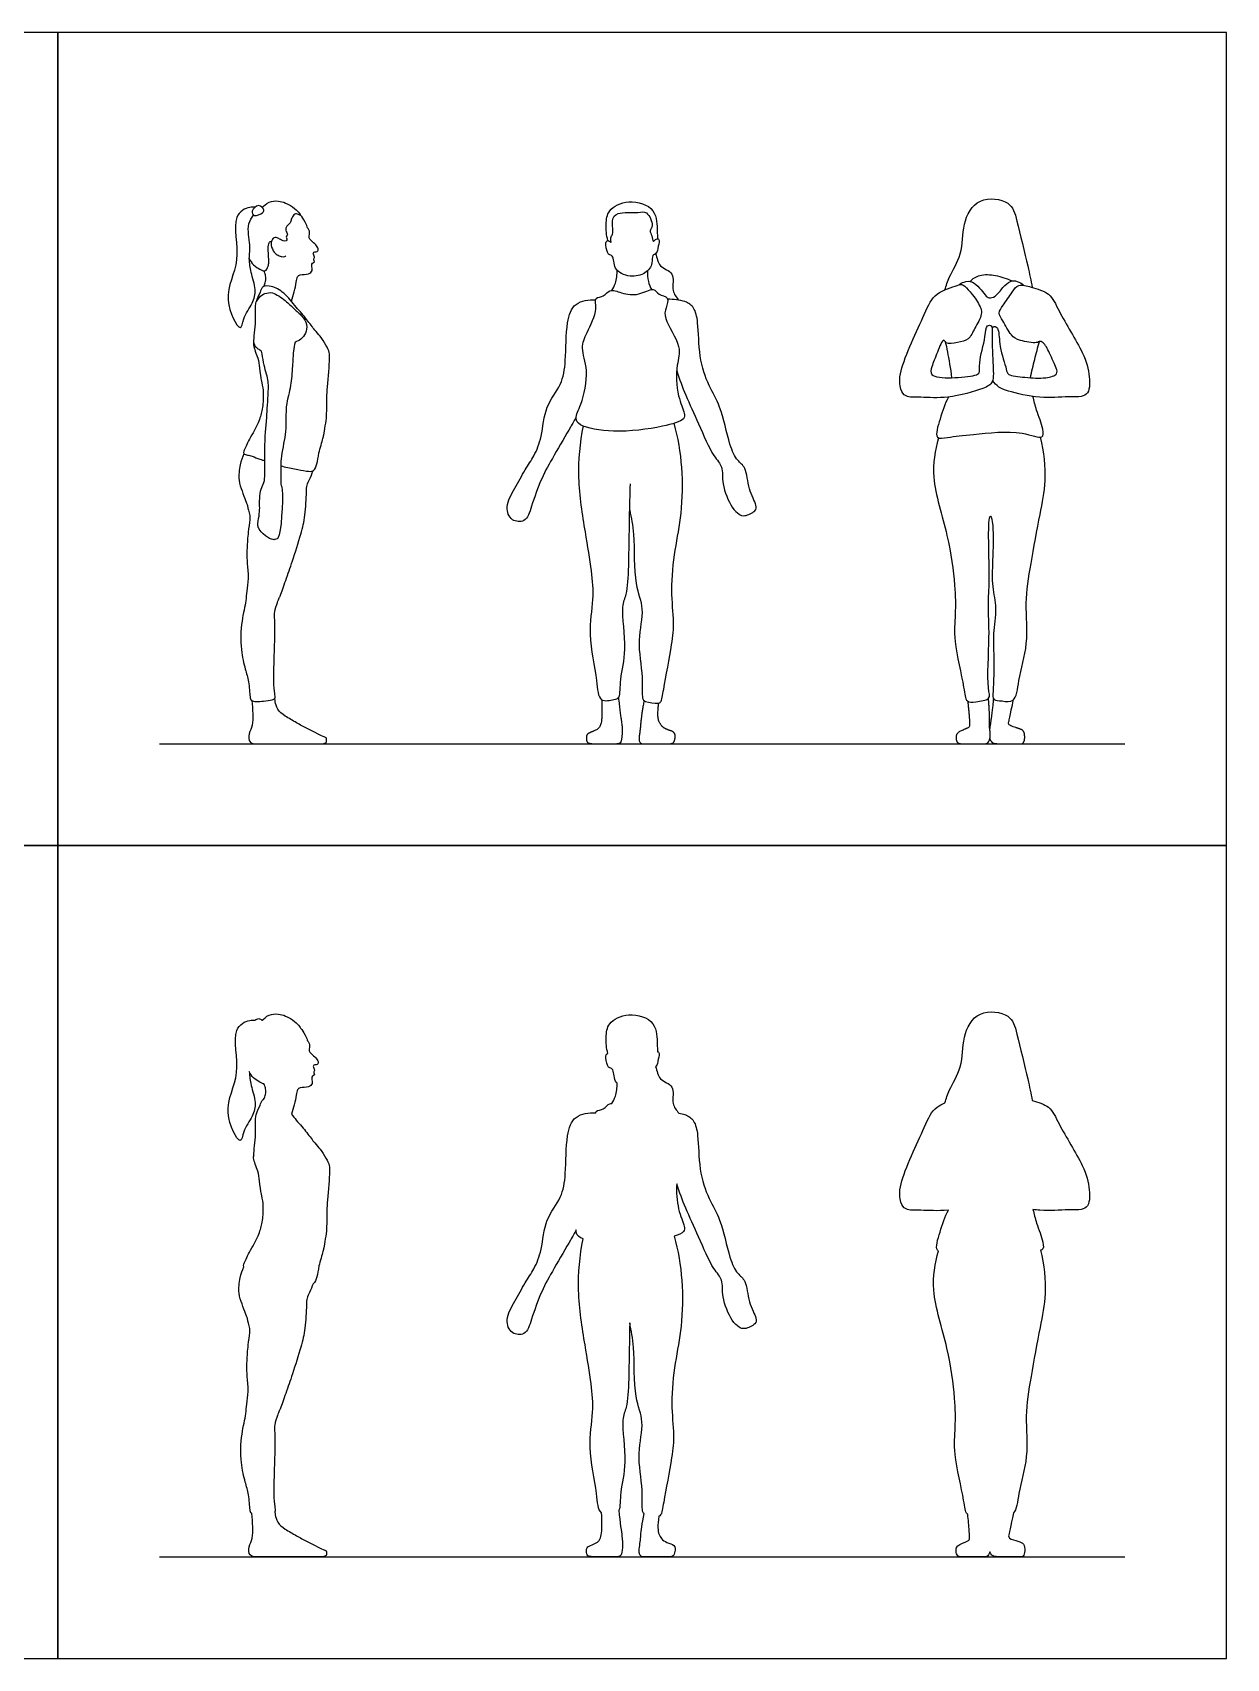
# Model space of a CAD drawing. Header units: millimetres. Extents: x 0.3 to 34.9, y 0.2 to 32.
# Drawn here: x 14.922 to 18.503, y 0.674 to 5.55 of the extents above; entities that cross this region are included whole.
import ezdxf

# ---------------------------------------------------------------- set-up
doc = ezdxf.new("R2010")
doc.units = ezdxf.units.MM
for name, color, linetype, true_color in [('AG-DIAGRAM', 7, 'Continuous', 0xfecc66), ('AG-OUTLINE', 7, 'Continuous', 0x8000ff), ('AG-PEOPLE', 7, 'Continuous', 0x66ccff), ('X-VPRT', 6, 'Continuous', 0xff00ff)]:
    doc.layers.add(name, color=color, linetype=linetype, true_color=true_color)

msp = doc.modelspace()

# ---------------------------------------------------------------- linework, layer by layer
at = {"layer": 'AG-DIAGRAM'}
for points in [[(15.3026, 3.4169), (18.1982, 3.4169)], [(15.3026, 0.9785), (18.1982, 0.9785)]]:
    msp.add_lwpolyline(points, dxfattribs=at)
at = {"layer": 'AG-OUTLINE'}
for points, knots in [([(15.698, 2.3064), (15.7013, 2.3157), (15.707, 2.3339), (15.7129, 2.3626), (15.7156, 2.3796), (15.7244, 2.3872), (15.7507, 2.3849), (15.7625, 2.3978), (15.7583, 2.4119), (15.7594, 2.4214), (15.7695, 2.4228), (15.7646, 2.4308), (15.7669, 2.435), (15.7672, 2.4388), (15.7661, 2.4446), (15.7628, 2.4493), (15.7654, 2.4544), (15.7723, 2.4535), (15.7791, 2.4577), (15.7782, 2.4668), (15.7686, 2.4785), (15.7554, 2.4896), (15.7498, 2.4978), (15.7522, 2.506), (15.7539, 2.5162), (15.7474, 2.5241), (15.7431, 2.5368), (15.7299, 2.5605), (15.7267, 2.5627), (15.7253, 2.564), (15.7253, 2.564), (15.7256, 2.5643), (15.721, 2.5712), (15.7086, 2.5854), (15.6812, 2.602), (15.6587, 2.6074), (15.6308, 2.6068), (15.6144, 2.5918), (15.61, 2.5881), (15.6099, 2.588), (15.6072, 2.5906), (15.6, 2.5947), (15.5921, 2.591), (15.5886, 2.5881), (15.5838, 2.5886), (15.5654, 2.5883), (15.5142, 2.5614), (15.5536, 2.4218), (15.4843, 2.3246), (15.5473, 2.2034), (15.5533, 2.2591), (15.5827, 2.2988), (15.5946, 2.3408), (15.5751, 2.3927), (15.5733, 2.42), (15.572, 2.4338), (15.5751, 2.4268), (15.5829, 2.414), (15.6029, 2.4024), (15.6099, 2.3988), (15.614, 2.3973), (15.6152, 2.3971), (15.6171, 2.3949), (15.6191, 2.3906), (15.6222, 2.3781), (15.6206, 2.3615), (15.6167, 2.3536), (15.6144, 2.35), (15.6116, 2.3485), (15.6076, 2.343), (15.6034, 2.3308), (15.5917, 2.3045), (15.5923, 2.3041), (15.5923, 2.3041), (15.5916, 2.299), (15.5896, 2.2884), (15.5923, 2.2477), (15.5869, 2.2115), (15.5861, 2.1908), (15.5855, 2.1807), (15.5854, 2.1808), (15.5846, 2.1816), (15.5845, 2.1719), (15.5906, 2.1532), (15.5993, 2.1325), (15.6023, 2.1051), (15.6072, 2.0711), (15.6092, 2.0649), (15.6131, 2.0423), (15.6137, 2.03), (15.6145, 2.0047), (15.6089, 1.9705), (15.6025, 1.9531), (15.5929, 1.9247), (15.5671, 1.8869), (15.5604, 1.8653), (15.5547, 1.8569), (15.5543, 1.8506), (15.5558, 1.8487), (15.5509, 1.8381), (15.5431, 1.8166), (15.5378, 1.7686), (15.5501, 1.7382), (15.56, 1.7085), (15.5669, 1.6939), (15.5679, 1.6827), (15.574, 1.6672), (15.5734, 1.65), (15.5682, 1.6115), (15.5643, 1.5654), (15.565, 1.5174), (15.5705, 1.4754), (15.563, 1.4364), (15.5631, 1.4062), (15.5466, 1.3452), (15.5449, 1.2624), (15.559, 1.2031), (15.5712, 1.1667), (15.5733, 1.1208), (15.5758, 1.1108), (15.5792, 1.1086), (15.5796, 1.1084), (15.5812, 1.0952), (15.5823, 1.0691), (15.5824, 1.0333), (15.5706, 1.0117), (15.5689, 0.977), (15.6099, 0.9789), (15.6538, 0.9784), (15.7061, 0.9792), (15.7647, 0.9789), (15.7953, 0.978), (15.805, 0.9835), (15.8036, 0.998), (15.7929, 1.0001), (15.7689, 1.0129), (15.7448, 1.0245), (15.7132, 1.0419), (15.6799, 1.061), (15.655, 1.0795), (15.6499, 1.1032), (15.6491, 1.1105), (15.6484, 1.1149), (15.6487, 1.1152), (15.6506, 1.1184), (15.6471, 1.1308), (15.6447, 1.1689), (15.6461, 1.2243), (15.6504, 1.3393), (15.647, 1.3586), (15.648, 1.3779), (15.6552, 1.3999), (15.6613, 1.4165), (15.6661, 1.4243), (15.6823, 1.4731), (15.7015, 1.526), (15.7275, 1.6086), (15.7403, 1.6612), (15.7437, 1.7316), (15.7436, 1.7545), (15.7531, 1.7719), (15.76, 1.7891), (15.7637, 1.7978), (15.7639, 1.7979), (15.7695, 1.8014), (15.7758, 1.8199), (15.7794, 1.8498), (15.7932, 1.8946), (15.7953, 1.9064), (15.7997, 1.9297), (15.8049, 1.9654), (15.8034, 2.0157), (15.808, 2.0599), (15.8126, 2.1267), (15.8133, 2.152), (15.8024, 2.1745), (15.7849, 2.2018), (15.7676, 2.2194), (15.7444, 2.2525), (15.719, 2.2803), (15.703, 2.3004), (15.698, 2.3064)], [0, 0, 0, 0, 0.31048, 0.622579, 0.852632, 1.032546, 1.319254, 1.538367, 1.751126, 1.915991, 2.066915, 2.21609, 2.336991, 2.446988, 2.585681, 2.719855, 2.837314, 2.983637, 3.113299, 3.289059, 3.514687, 3.754807, 3.926575, 4.088659, 4.267498, 4.44021, 4.659344, 4.952789, 5.088972, 5.088972, 5.088972, 5.088972, 5.231625, 5.490428, 5.812513, 6.089369, 6.388505, 6.678777, 6.68698, 6.68698, 6.68698, 6.815066, 6.951866, 6.951866, 6.951866, 7.09974, 7.500308, 8.145442, 8.782346, 9.32484, 9.626306, 10.044334, 10.414661, 10.831826, 11.200942, 11.200942, 11.200942, 11.474243, 11.743478, 11.923133, 12.007636, 12.007636, 12.007636, 12.156174, 12.359875, 12.593263, 12.799489, 12.799489, 12.799489, 12.963199, 13.194238, 13.489173, 13.496091, 13.496091, 13.496091, 13.722138, 14.083621, 14.436831, 14.752271, 14.752271, 14.752271, 14.774471, 14.926336, 15.190822, 15.578401, 16.103509, 16.77996, 16.920982, 17.471832, 17.677696, 18.158516, 18.939354, 19.403747, 19.86146, 20.637932, 21.018169, 21.199704, 21.358533, 21.358533, 21.358533, 21.696558, 22.087013, 22.419352, 22.737647, 22.963105, 23.152208, 23.379143, 23.614768, 23.967803, 24.364251, 24.761228, 25.135757, 25.488726, 25.799986, 26.25046, 26.779788, 27.221424, 27.583666, 27.966318, 28.160597, 28.18274, 28.18274, 28.18274, 28.544653, 28.883837, 29.193803, 29.463986, 29.793171, 30.183066, 30.601488, 31.046545, 31.354592, 31.532541, 31.726478, 31.902929, 32.198294, 32.500745, 32.843851, 33.202789, 33.518461, 33.797913, 33.936549, 33.936549, 33.936549, 33.963735, 34.172681, 34.515239, 34.967997, 35.575902, 35.834522, 36.072133, 36.468312, 36.700776, 36.876693, 37.269717, 37.720902, 38.245647, 38.684739, 39.157252, 39.426617, 39.67276, 39.977906, 39.977906, 39.977906, 39.985931, 40.256714, 40.588697, 40.975509, 41.176096, 41.575118, 41.908503, 42.328166, 42.704778, 43.532748, 43.807033, 44.096725, 44.41893, 44.704734, 45.062518, 45.464401, 45.641948, 45.641948, 45.641948, 45.641948]), ([(16.7962, 2.493), (16.7964, 2.5011), (16.7949, 2.5168), (16.7955, 2.5886), (16.7097, 2.6142), (16.6462, 2.5828), (16.6412, 2.5361), (16.6429, 2.5036), (16.6474, 2.4881), (16.6447, 2.4879), (16.6381, 2.4789), (16.6464, 2.4527), (16.6491, 2.4457), (16.658, 2.4444), (16.6605, 2.4416), (16.6661, 2.4353), (16.6634, 2.4149), (16.6732, 2.4012), (16.675, 2.3993), (16.6757, 2.3861), (16.6715, 2.3595), (16.6639, 2.3454), (16.6598, 2.3387), (16.6575, 2.3387), (16.6553, 2.3384), (16.6534, 2.3377), (16.646, 2.3351), (16.6369, 2.3183), (16.614, 2.319), (16.6112, 2.3119), (16.6109, 2.3101), (16.5909, 2.312), (16.5434, 2.3043), (16.5213, 2.2396), (16.5221, 2.1282), (16.5111, 2.055), (16.457, 1.9917), (16.4511, 1.9011), (16.4277, 1.8423), (16.3982, 1.8007), (16.3693, 1.7449), (16.3377, 1.6928), (16.3547, 1.6457), (16.4037, 1.642), (16.4189, 1.6945), (16.4479, 1.7771), (16.4842, 1.8409), (16.5354, 1.9279), (16.5466, 1.9487), (16.5523, 1.959), (16.5521, 1.9578), (16.5516, 1.9486), (16.5577, 1.9397), (16.5703, 1.9333), (16.5729, 1.9321), (16.5636, 1.8811), (16.5525, 1.7783), (16.5782, 1.6163), (16.5983, 1.4994), (16.6057, 1.4108), (16.5851, 1.3061), (16.6166, 1.1766), (16.6169, 1.1183), (16.6288, 1.111), (16.6301, 1.0859), (16.63, 1.0657), (16.6271, 1.035), (16.6218, 1.0251), (16.6035, 1.0162), (16.5963, 1.0129), (16.5859, 1.0088), (16.5831, 1.004), (16.5827, 0.989), (16.5843, 0.9841), (16.5909, 0.9796), (16.6005, 0.9785), (16.6323, 0.9785), (16.6477, 0.9785), (16.6774, 0.9785), (16.6856, 0.9804), (16.6887, 0.9882), (16.6899, 0.9956), (16.692, 1.0175), (16.6916, 1.0292), (16.6877, 1.0538), (16.6845, 1.0794), (16.6799, 1.1181), (16.6801, 1.1184), (16.6853, 1.1272), (16.6827, 1.1797), (16.7074, 1.2587), (16.6852, 1.3893), (16.7063, 1.4271), (16.7109, 1.5159), (16.7117, 1.6212), (16.7128, 1.672), (16.713, 1.6799), (16.7177, 1.6554), (16.7292, 1.6085), (16.7232, 1.4564), (16.7598, 1.3853), (16.7325, 1.2877), (16.7542, 1.1847), (16.7486, 1.1196), (16.7537, 1.1098), (16.7559, 1.1081), (16.7503, 1.0774), (16.7471, 1.0559), (16.7454, 1.0311), (16.7438, 1.0171), (16.7392, 0.9862), (16.7438, 0.9785), (16.7669, 0.9785), (16.7798, 0.9785), (16.8083, 0.9785), (16.8201, 0.9785), (16.8387, 0.9785), (16.8444, 0.981), (16.8485, 0.9913), (16.8494, 0.9972), (16.8487, 1.0106), (16.8444, 1.0152), (16.8277, 1.0203), (16.8209, 1.0232), (16.8104, 1.0298), (16.8056, 1.0362), (16.7968, 1.0549), (16.7964, 1.0733), (16.8001, 1.1009), (16.8027, 1.1013), (16.8085, 1.1047), (16.8156, 1.1478), (16.8403, 1.278), (16.8472, 1.3432), (16.8352, 1.4417), (16.8479, 1.5614), (16.8708, 1.6697), (16.8736, 1.8092), (16.8581, 1.8968), (16.8466, 1.9401), (16.8597, 1.9442), (16.8784, 1.9527), (16.8781, 1.9724), (16.8562, 2.0188), (16.8525, 2.0732), (16.8539, 2.0969), (16.8623, 2.0724), (16.8805, 2.0224), (16.9195, 1.9405), (16.9603, 1.8426), (16.9949, 1.8106), (16.987, 1.7574), (17.0166, 1.6881), (17.0397, 1.6667), (17.0577, 1.6595), (17.0921, 1.6757), (17.0941, 1.6962), (17.067, 1.7428), (17.0646, 1.8074), (17.0334, 1.8283), (17.0099, 1.8784), (16.9877, 1.9924), (16.9483, 2.0511), (16.9193, 2.1404), (16.9199, 2.2389), (16.9082, 2.2872), (16.8863, 2.3038), (16.8668, 2.3082), (16.8601, 2.3093), (16.8531, 2.318), (16.8363, 2.3355), (16.8513, 2.3963), (16.8003, 2.4043), (16.7949, 2.4362), (16.7907, 2.4488), (16.7911, 2.4492), (16.7957, 2.4532), (16.7981, 2.4701), (16.8033, 2.4914), (16.7976, 2.4931), (16.7962, 2.493)], [-2.459113, -2.459113, -2.459113, -2.459113, -2.177133, -1.72945, -1.226491, -0.771393, -0.399328, 0, 0, 0, 0.156175, 0.47072, 0.665148, 0.831953, 0.831953, 0.831953, 1.202747, 1.268416, 1.268416, 1.268416, 1.628214, 1.907217, 1.907217, 1.907217, 1.982788, 1.982788, 1.982788, 2.268603, 2.539457, 2.610632, 2.610632, 2.610632, 3.055369, 3.504143, 4.111391, 4.602477, 5.110441, 5.651568, 6.102828, 6.50746, 6.963495, 7.41181, 7.779592, 8.087893, 8.488879, 9.026132, 9.536679, 10.101447, 10.441907, 10.441907, 10.441907, 10.484587, 10.765129, 10.829408, 10.829408, 10.829408, 11.543735, 12.277959, 12.900291, 13.430056, 14.019322, 14.694823, 15.13705, 15.13705, 15.13705, 15.256283, 15.256283, 15.375517, 15.375517, 15.49475, 15.49475, 15.613983, 15.613983, 15.733217, 15.733217, 15.85245, 15.85245, 15.971684, 15.971684, 16.090917, 16.090917, 16.21015, 16.21015, 16.329384, 16.329384, 16.448617, 16.448617, 16.448617, 16.459005, 16.877708, 17.426884, 18.068144, 18.43419, 18.960461, 19.646443, 19.777567, 19.777567, 19.777567, 20.273022, 20.96695, 21.474635, 22.030217, 22.634205, 23.088995, 23.219648, 23.219648, 23.219648, 23.336117, 23.336117, 23.452585, 23.452585, 23.569054, 23.569054, 23.685522, 23.685522, 23.801991, 23.801991, 23.91846, 23.91846, 24.034928, 24.034928, 24.151397, 24.151397, 24.267865, 24.267865, 24.384334, 24.384334, 24.500803, 24.500803, 24.500803, 24.629919, 24.991217, 25.656539, 26.13319, 26.691363, 27.320745, 27.9266, 28.597801, 29.261797, 29.261797, 29.261797, 29.524536, 29.75531, 30.181713, 30.618175, 30.618175, 30.618175, 31.122615, 31.679426, 32.266414, 32.638342, 33.043285, 33.538411, 33.850537, 34.091055, 34.423721, 34.657246, 35.073931, 35.527514, 35.854327, 36.273497, 36.88796, 37.374519, 37.924587, 38.497505, 38.88541, 39.211188, 39.369101, 39.369101, 39.369101, 39.700934, 40.104004, 40.487002, 40.811758, 40.811758, 40.811758, 40.837169, 41.106741, 41.368554, 41.443831, 41.443831, 41.443831, 41.443831]), ([(17.9225, 2.0203), (17.9294, 2.0193), (17.9687, 2.0147), (18.0238, 2.0223), (18.0929, 2.0151), (18.0937, 2.0854), (18.0757, 2.1532), (17.9994, 2.2729), (17.9774, 2.3308), (17.9376, 2.3426), (17.9205, 2.3475), (17.9162, 2.3691), (17.908, 2.4101), (17.8746, 2.5461), (17.8585, 2.6086), (17.7537, 2.6231), (17.7082, 2.5364), (17.7142, 2.4484), (17.67, 2.3807), (17.6626, 2.3532), (17.6583, 2.34), (17.6501, 2.3364), (17.6198, 2.3204), (17.5983, 2.2673), (17.5183, 2.1017), (17.5231, 2.044), (17.5399, 2.0164), (17.5905, 2.0196), (17.6367, 2.015), (17.6686, 2.0187), (17.669, 2.0187), (17.658, 1.9978), (17.6456, 1.9585), (17.6287, 1.9037), (17.6377, 1.8968), (17.639, 1.8962), (17.6293, 1.8577), (17.6122, 1.7762), (17.6699, 1.6057), (17.6892, 1.4588), (17.691, 1.3664), (17.6823, 1.2873), (17.7165, 1.154), (17.7189, 1.1122), (17.7263, 1.1066), (17.7267, 1.1064), (17.7288, 1.089), (17.7305, 1.0723), (17.7328, 1.0404), (17.7326, 1.0314), (17.7296, 1.0274), (17.7229, 1.024), (17.6991, 1.0146), (17.6928, 1.0085), (17.6915, 0.9937), (17.6924, 0.9881), (17.6974, 0.9804), (17.7036, 0.9785), (17.7234, 0.9785), (17.7349, 0.9785), (17.7611, 0.9785), (17.7706, 0.9785), (17.7826, 0.9785), (17.7867, 0.9803), (17.7907, 0.987), (17.7921, 0.99), (17.7931, 0.9931), (17.7969, 0.9851), (17.8018, 0.9807), (17.8134, 0.9789), (17.8203, 0.9785), (17.8359, 0.9785), (17.8466, 0.9785), (17.8738, 0.9785), (17.8828, 0.9785), (17.8915, 0.9785), (17.8945, 0.9814), (17.8981, 0.9932), (17.8983, 0.9999), (17.8959, 1.0149), (17.8926, 1.0197), (17.8819, 1.0237), (17.8741, 1.0263), (17.8536, 1.0325), (17.8488, 1.0366), (17.8504, 1.0468), (17.8552, 1.0697), (17.8642, 1.1103), (17.8741, 1.1195), (17.8783, 1.1775), (17.9111, 1.2788), (17.8972, 1.4024), (17.9161, 1.5176), (17.9431, 1.6675), (17.965, 1.7657), (17.9559, 1.8557), (17.9455, 1.8979), (17.947, 1.8981), (17.9548, 1.9003), (17.9542, 1.9262), (17.9318, 1.9794), (17.9258, 2.0065), (17.9225, 2.0203)], [-10.424904, -10.424904, -10.424904, -10.424904, -10.310831, -9.775956, -9.352219, -8.93514, -8.432446, -7.748211, -7.298389, -6.891824, -6.891824, -6.891824, -6.423743, -5.746308, -5.299667, -4.777321, -4.247785, -3.703084, -3.199607, -2.828178, -2.828178, -2.828178, -2.654261, -2.16348, -1.383744, -0.956724, -0.669147, -0.284725, 0.235992, 0.243107, 0.243107, 0.243107, 0.729045, 1.153459, 1.207703, 1.207703, 1.207703, 1.836139, 2.606085, 3.314063, 3.853011, 4.372918, 5.054586, 5.43047, 5.447677, 5.447677, 5.447677, 5.545338, 5.545338, 5.642999, 5.642999, 5.740661, 5.740661, 5.838322, 5.838322, 5.935983, 5.935983, 6.033644, 6.033644, 6.131305, 6.131305, 6.228966, 6.228966, 6.326627, 6.326627, 6.401403, 6.401403, 6.401403, 6.485229, 6.485229, 6.569056, 6.569056, 6.652882, 6.652882, 6.736708, 6.736708, 6.820534, 6.820534, 6.90436, 6.90436, 6.988187, 6.988187, 7.072013, 7.072013, 7.155839, 7.155839, 7.239665, 7.239665, 7.239665, 7.675879, 8.287324, 8.921773, 9.551798, 10.256678, 10.841417, 11.499937, 11.499937, 11.499937, 11.557054, 11.835512, 12.280723, 12.657579, 12.657579, 12.657579, 12.657579])]:
    msp.add_open_spline(points, degree=3, knots=knots, dxfattribs=at)
at = {"layer": 'AG-PEOPLE'}
for points, knots in [([(15.5886, 5.0265), (15.5838, 5.027), (15.5654, 5.0267), (15.5142, 4.9998), (15.5536, 4.8602), (15.4843, 4.763), (15.5473, 4.6418), (15.5533, 4.6975), (15.5827, 4.7372), (15.5946, 4.7792), (15.5751, 4.8311), (15.5733, 4.8584), (15.572, 4.8722), (15.5727, 4.886), (15.5763, 4.9133), (15.5631, 4.9683), (15.5784, 4.995), (15.5848, 5.0029)], [0.174304, 0.174304, 0.174304, 0.174304, 0.322179, 0.722746, 1.367881, 2.004784, 2.547278, 2.848744, 3.266772, 3.637099, 4.054264, 4.423381, 4.423381, 4.423381, 4.792763, 5.245716, 5.471852, 5.471852, 5.471852, 5.471852]), ([(15.5877, 5.0016), (15.5824, 5.003), (15.5756, 5.0158), (15.6001, 5.0395), (15.6185, 5.0178), (15.6121, 5.0084), (15.5946, 4.9999), (15.5877, 5.0016)], [0, 0, 0, 0, 0.219876, 0.508423, 0.765123, 0.941834, 1.225958, 1.225958, 1.225958, 1.225958]), ([(15.6099, 5.0264), (15.61, 5.0265), (15.6144, 5.0302), (15.6308, 5.0452), (15.6587, 5.0458), (15.6812, 5.0404), (15.7086, 5.0238), (15.721, 5.0096), (15.7273, 5.0002), (15.7194, 5.0063), (15.7075, 5.0074), (15.703, 5.001), (15.6991, 4.9938), (15.6966, 4.9881), (15.6972, 4.9806), (15.6885, 4.9739), (15.684, 4.9702), (15.6806, 4.9615), (15.6815, 4.9539), (15.6867, 4.9485), (15.6863, 4.9423), (15.681, 4.9366), (15.6864, 4.9321), (15.6827, 4.9238), (15.6735, 4.9257), (15.6658, 4.9284), (15.6625, 4.9308), (15.661, 4.932), (15.6581, 4.9339), (15.6447, 4.9384), (15.6375, 4.9231), (15.6363, 4.9116), (15.6452, 4.8899), (15.658, 4.8824), (15.6692, 4.8774), (15.6789, 4.8782), (15.6806, 4.88), (15.6813, 4.8808)], [-4.273711, -4.273711, -4.273711, -4.273711, -4.265507, -3.975236, -3.6761, -3.399244, -3.077158, -2.818355, -2.674784, -2.533634, -2.337458, -2.18521, -2.021575, -1.879526, -1.729393, -1.547242, -1.405363, -1.235977, -1.079594, -0.928951, -0.793004, -0.648131, -0.515009, -0.366866, -0.20288, 0, 0, 0, 0.134728, 0.32881, 0.542735, 0.742361, 1.011267, 1.231169, 1.432377, 1.603048, 1.704913, 1.704913, 1.704913, 1.704913]), ([(16.6474, 4.9265), (16.6429, 4.942), (16.6412, 4.9745), (16.6462, 5.0212), (16.7097, 5.0526), (16.7955, 5.027), (16.7949, 4.9552), (16.7964, 4.9395), (16.7962, 4.9314)], [0, 0, 0, 0, 0.399328, 0.771393, 1.226491, 1.72945, 2.177133, 2.459113, 2.459113, 2.459113, 2.459113]), ([(17.6583, 4.7784), (17.6626, 4.7916), (17.67, 4.8191), (17.7142, 4.8868), (17.7082, 4.9748), (17.7537, 5.0615), (17.8585, 5.047), (17.8746, 4.9845), (17.908, 4.8485), (17.9162, 4.8075), (17.9205, 4.7859)], [0, 0, 0, 0, 0.371428, 0.874906, 1.419607, 1.949143, 2.471489, 2.91813, 3.595565, 4.063645, 4.063645, 4.063645, 4.063645]), ([(15.698, 4.7448), (15.7013, 4.7541), (15.707, 4.7723), (15.7129, 4.801), (15.7156, 4.818), (15.7244, 4.8256), (15.7507, 4.8233), (15.7625, 4.8362), (15.7583, 4.8503), (15.7594, 4.8598), (15.7695, 4.8612), (15.7646, 4.8692), (15.7669, 4.8734), (15.7672, 4.8772), (15.7661, 4.883), (15.7628, 4.8877), (15.7654, 4.8928), (15.7723, 4.8919), (15.7791, 4.8961), (15.7782, 4.9052), (15.7686, 4.9169), (15.7554, 4.928), (15.7498, 4.9362), (15.7522, 4.9444), (15.7539, 4.9546), (15.7474, 4.9625), (15.7431, 4.9752), (15.7299, 4.9989), (15.7267, 5.0011), (15.7253, 5.0024)], [0, 0, 0, 0, 0.31048, 0.622579, 0.852632, 1.032546, 1.319254, 1.538367, 1.751126, 1.915991, 2.066915, 2.21609, 2.336991, 2.446988, 2.585681, 2.719855, 2.837314, 2.983637, 3.113299, 3.289059, 3.514687, 3.754807, 3.926575, 4.088659, 4.267498, 4.44021, 4.659344, 4.952789, 5.088972, 5.088972, 5.088972, 5.088972]), ([(16.6605, 4.88), (16.6661, 4.8737), (16.6613, 4.8372), (16.7141, 4.8145), (16.7619, 4.8251), (16.7833, 4.856), (16.7788, 4.8834), (16.795, 4.8865), (16.7981, 4.9085), (16.8042, 4.9335), (16.7893, 4.9308), (16.7819, 4.9188), (16.7814, 4.9426), (16.7697, 4.9557), (16.7873, 4.9707), (16.7651, 5.0178), (16.7375, 5.0079), (16.6756, 5.0147), (16.6565, 4.9877), (16.6664, 4.9443), (16.6534, 4.9376), (16.6601, 4.9149), (16.6481, 4.9304), (16.6378, 4.9183), (16.6464, 4.8911), (16.6491, 4.8841), (16.658, 4.8828), (16.6605, 4.88)], [0, 0, 0, 0, 0.370794, 0.780396, 1.170161, 1.539372, 1.815087, 2.008171, 2.277743, 2.539557, 2.71855, 2.881568, 3.116599, 3.344392, 3.5824, 3.950628, 4.243248, 4.682399, 4.983799, 5.34456, 5.546118, 5.75768, 5.934884, 6.11542, 6.429964, 6.624393, 6.791198, 6.791198, 6.791198, 6.791198]), ([(15.572, 4.8722), (15.5751, 4.8652), (15.5829, 4.8524), (15.6029, 4.8408), (15.611, 4.8367), (15.6217, 4.8331), (15.6291, 4.849), (15.6312, 4.8665), (15.6276, 4.9004), (15.6287, 4.9142), (15.6327, 4.9242), (15.6383, 4.9233)], [0, 0, 0, 0, 0.273301, 0.542536, 0.722191, 0.886713, 1.212413, 1.44019, 2.037114, 2.617594, 2.961139, 2.961139, 2.961139, 2.961139]), ([(16.7907, 4.8872), (16.7949, 4.8746), (16.8003, 4.8427), (16.8513, 4.8347), (16.8363, 4.7739), (16.8531, 4.7564), (16.8601, 4.7477)], [0.04322, 0.04322, 0.04322, 0.04322, 0.367976, 0.750974, 1.154044, 1.485877, 1.485877, 1.485877, 1.485877]), ([(15.6144, 4.7884), (15.6167, 4.792), (15.6206, 4.7999), (15.6222, 4.8165), (15.6191, 4.829), (15.6171, 4.8333), (15.6152, 4.8355)], [0, 0, 0, 0, 0.2062264, 0.439614, 0.6433153, 0.7918527, 0.7918527, 0.7918527, 0.7918527]), ([(16.6598, 4.7771), (16.6639, 4.7838), (16.6715, 4.7979), (16.6757, 4.8245), (16.675, 4.8377)], [0, 0, 0, 0, 0.2790033, 0.6388011, 0.6388011, 0.6388011, 0.6388011]), ([(16.7665, 4.8356), (16.7656, 4.8251), (16.7673, 4.8035), (16.7745, 4.787), (16.7789, 4.7793)], [0, 0, 0, 0, 0.3227577, 0.6183631, 0.6183631, 0.6183631, 0.6183631]), ([(15.6664, 4.2508), (15.6801, 4.2474), (15.7071, 4.2413), (15.7416, 4.2352), (15.7668, 4.2321), (15.7758, 4.2583), (15.7794, 4.2882), (15.7932, 4.333), (15.7953, 4.3448), (15.7997, 4.3681), (15.8049, 4.4038), (15.8034, 4.4541), (15.808, 4.4983), (15.8126, 4.5651), (15.8133, 4.5904), (15.8024, 4.6129), (15.7849, 4.6402), (15.7676, 4.6578), (15.7444, 4.6909), (15.7122, 4.7262), (15.6787, 4.7706), (15.6405, 4.7909), (15.6145, 4.7909), (15.6077, 4.7816), (15.6034, 4.7692), (15.5869, 4.7321), (15.6021, 4.7584), (15.6184, 4.7687), (15.6431, 4.7733), (15.6813, 4.7468), (15.7055, 4.7213), (15.7306, 4.7011), (15.7463, 4.6756), (15.7431, 4.6474), (15.7269, 4.6303), (15.7153, 4.6238), (15.7091, 4.6215), (15.7071, 4.6127), (15.7034, 4.5937), (15.702, 4.5497), (15.6968, 4.4927), (15.6898, 4.4626), (15.681, 4.4279), (15.6825, 4.3832), (15.6809, 4.3448), (15.6729, 4.3086), (15.6663, 4.2717), (15.6664, 4.2457), (15.6666, 4.2179), (15.6654, 4.1964), (15.6689, 4.1886), (15.6738, 4.183), (15.6688, 4.0293), (15.6517, 4.031), (15.6426, 4.0271), (15.6122, 4.04), (15.5952, 4.0725), (15.602, 4.1012), (15.6035, 4.1241), (15.602, 4.1529), (15.6063, 4.1811), (15.6174, 4.2004), (15.6192, 4.227), (15.6185, 4.2687), (15.6187, 4.3425), (15.624, 4.3845), (15.6258, 4.4242), (15.6289, 4.4618), (15.6299, 4.51), (15.6204, 4.53), (15.6124, 4.5732), (15.6085, 4.5949), (15.6051, 4.5965), (15.5987, 4.601), (15.5894, 4.6076), (15.5847, 4.6236), (15.5845, 4.6103), (15.5906, 4.5916), (15.5993, 4.5709), (15.6023, 4.5435), (15.6072, 4.5095), (15.6092, 4.5033), (15.6131, 4.4807), (15.6137, 4.4684), (15.6145, 4.4431), (15.6089, 4.4089), (15.6025, 4.3915), (15.5929, 4.3631), (15.5671, 4.3253), (15.5604, 4.3037), (15.5547, 4.2953), (15.554, 4.2854), (15.5671, 4.2829), (15.581, 4.2802), (15.6031, 4.2701), (15.6134, 4.2676), (15.6187, 4.2664)], [0, 0, 0, 0, 0.372606, 0.716565, 0.979604, 1.250388, 1.58237, 1.969182, 2.16977, 2.568791, 2.902176, 3.321839, 3.698451, 4.526422, 4.800706, 5.090398, 5.412603, 5.698408, 6.056191, 6.458075, 6.886505, 7.261492, 7.534859, 7.707758, 7.938797, 8.233732, 8.459535, 8.724845, 8.996243, 9.37876, 9.72598, 10.048337, 10.354639, 10.64768, 10.91916, 11.172681, 11.172681, 11.172681, 11.465667, 11.850702, 12.285006, 12.60314, 12.940635, 13.324569, 13.680306, 14.030289, 14.379196, 14.671579, 14.976564, 15.239629, 15.398013, 15.549673, 17.724849, 18.700115, 18.869786, 20.263322, 20.447351, 20.75292, 21.034447, 21.34095, 21.645478, 21.910685, 22.19582, 22.570491, 23.064035, 23.441996, 23.794331, 24.155561, 24.540468, 24.825897, 25.251842, 25.251842, 25.251842, 25.444589, 25.64798, 25.835437, 25.987302, 26.251788, 26.639367, 27.164474, 27.840925, 27.981948, 28.532797, 28.738662, 29.219482, 30.000319, 30.464713, 30.922426, 31.698898, 32.079134, 32.26067, 32.419499, 32.609552, 32.832967, 33.11221, 33.343794, 33.343794, 33.343794, 33.343794]), ([(16.6534, 4.7761), (16.646, 4.7735), (16.6369, 4.7567), (16.6049, 4.7577), (16.6186, 4.7177), (16.5843, 4.6504), (16.5642, 4.604), (16.5922, 4.5364), (16.5711, 4.4373), (16.5462, 4.3947), (16.5657, 4.3664), (16.6704, 4.3475), (16.8033, 4.365), (16.8785, 4.3867), (16.8781, 4.4108), (16.854, 4.4619), (16.8508, 4.5543), (16.8727, 4.607), (16.8132, 4.6918), (16.8209, 4.7222), (16.8336, 4.7591), (16.7983, 4.7624), (16.7851, 4.7884), (16.739, 4.7593), (16.6906, 4.7673), (16.6622, 4.7793), (16.6534, 4.7761)], [0, 0, 0, 0, 0.285815, 0.556669, 0.875076, 1.373669, 1.773259, 2.248406, 2.826485, 3.208344, 3.488886, 4.063383, 4.758819, 5.227552, 5.458326, 5.88473, 6.432353, 6.861996, 7.41409, 7.737648, 8.04737, 8.344568, 8.613785, 8.997826, 9.4094, 9.753186, 9.753186, 9.753186, 9.753186]), ([(17.8, 4.5029), (17.8057, 4.5154), (17.8011, 4.562), (17.7997, 4.6442), (17.8015, 4.6726), (17.7808, 4.6733), (17.7813, 4.6346), (17.7585, 4.5625), (17.7653, 4.5286), (17.746, 4.5199), (17.6803, 4.5132), (17.6113, 4.5166), (17.6194, 4.5511), (17.6344, 4.5869), (17.6541, 4.6381), (17.6614, 4.6134), (17.6975, 4.6219), (17.732, 4.6273), (17.747, 4.6646), (17.7745, 4.7058), (17.7588, 4.7427), (17.7148, 4.7989), (17.6949, 4.7917), (17.6242, 4.7695), (17.5983, 4.7057), (17.5183, 4.5401), (17.5231, 4.4824), (17.5399, 4.4548), (17.5905, 4.458), (17.6665, 4.4504), (17.7707, 4.4803), (17.7956, 4.4933), (17.8, 4.5029)], [0, 0, 0, 0, 0.438151, 0.977466, 1.250737, 1.440279, 1.772173, 2.288704, 2.601371, 2.825989, 3.310121, 3.754118, 4.03088, 4.425819, 4.793116, 4.986472, 5.32, 5.655146, 6.009039, 6.399238, 6.760865, 7.226977, 7.471283, 7.935495, 8.426275, 9.206011, 9.633031, 9.920608, 10.30503, 10.825748, 11.423861, 11.760362, 11.760362, 11.760362, 11.760362]), ([(17.7, 4.7936), (17.7047, 4.7973), (17.7157, 4.803), (17.7445, 4.8087), (17.7782, 4.7636), (17.7896, 4.7518), (17.8126, 4.7582), (17.8311, 4.7859), (17.854, 4.8068), (17.8753, 4.8058), (17.8889, 4.7979), (17.8941, 4.7926)], [0, 0, 0, 0, 0.243691, 0.534502, 0.9548, 1.180304, 1.433811, 1.770704, 2.085001, 2.338461, 2.611327, 2.611327, 2.611327, 2.611327]), ([(17.7335, 4.8041), (17.742, 4.812), (17.7627, 4.8267), (17.8114, 4.8233), (17.8443, 4.8131), (17.8598, 4.8052)], [0, 0, 0, 0, 0.340204, 0.733705, 1.150761, 1.150761, 1.150761, 1.150761]), ([(17.8001, 4.6645), (17.8024, 4.6668), (17.8097, 4.6717), (17.8218, 4.658), (17.8204, 4.6075), (17.8434, 4.5429), (17.8456, 4.5204), (17.9021, 4.5167), (17.9569, 4.511), (17.9984, 4.5239), (17.992, 4.5457), (17.9729, 4.588), (17.9564, 4.621), (17.9424, 4.6257), (17.9327, 4.6165), (17.882, 4.6257), (17.8555, 4.6398), (17.834, 4.6857), (17.8161, 4.7086), (17.8336, 4.7337), (17.8595, 4.7707), (17.8784, 4.7985), (17.9186, 4.7863), (17.977, 4.7702), (17.9994, 4.7113), (18.0757, 4.5916), (18.0937, 4.5238), (18.0929, 4.4535), (18.0238, 4.4607), (17.9456, 4.4499), (17.8504, 4.474), (17.8201, 4.4844), (17.8064, 4.4995), (17.8016, 4.5072)], [0, 0, 0, 0, 0.180768, 0.385035, 0.799505, 1.280476, 1.521789, 1.927361, 2.38213, 2.721535, 2.956176, 3.359882, 3.70909, 3.899503, 4.090972, 4.491204, 4.8161, 5.219811, 5.512225, 5.807713, 6.20491, 6.514527, 6.866457, 7.298389, 7.748211, 8.432446, 8.93514, 9.352219, 9.775956, 10.310831, 10.874733, 11.197583, 11.498599, 11.498599, 11.498599, 11.498599]), ([(15.5855, 4.6191), (15.5861, 4.6292), (15.5869, 4.6499), (15.5923, 4.6861), (15.5896, 4.7268), (15.5916, 4.7374), (15.5923, 4.7425)], [0, 0, 0, 0, 0.31544, 0.66865, 1.030133, 1.25618, 1.25618, 1.25618, 1.25618]), ([(16.5523, 4.3974), (16.5466, 4.3871), (16.5354, 4.3663), (16.4842, 4.2793), (16.4479, 4.2155), (16.4189, 4.1329), (16.4037, 4.0804), (16.3547, 4.0841), (16.3377, 4.1312), (16.3693, 4.1833), (16.3982, 4.2391), (16.4277, 4.2807), (16.4511, 4.3395), (16.457, 4.4301), (16.5111, 4.4934), (16.5221, 4.5666), (16.5213, 4.678), (16.5434, 4.7427), (16.5909, 4.7504), (16.6109, 4.7485)], [0, 0, 0, 0, 0.34046, 0.905228, 1.415775, 1.953028, 2.354014, 2.662315, 3.030097, 3.478412, 3.934448, 4.339079, 4.790339, 5.331466, 5.83943, 6.330516, 6.937764, 7.386538, 7.831275, 7.831275, 7.831275, 7.831275]), ([(16.8539, 4.5353), (16.8623, 4.5108), (16.8805, 4.4608), (16.9195, 4.3789), (16.9603, 4.281), (16.9949, 4.249), (16.987, 4.1958), (17.0166, 4.1265), (17.0397, 4.1051), (17.0577, 4.0979), (17.0921, 4.1141), (17.0941, 4.1346), (17.067, 4.1812), (17.0646, 4.2458), (17.0334, 4.2667), (17.0099, 4.3168), (16.9877, 4.4308), (16.9483, 4.4895), (16.9193, 4.5788), (16.9199, 4.6773), (16.9082, 4.7256), (16.8798, 4.7471), (16.8439, 4.7499), (16.8266, 4.7509)], [0, 0, 0, 0, 0.50444, 1.061251, 1.648239, 2.020168, 2.42511, 2.920237, 3.232363, 3.472881, 3.805547, 4.039072, 4.455756, 4.90934, 5.236153, 5.655322, 6.269785, 6.756345, 7.306412, 7.87933, 8.267235, 8.593014, 9.00854, 9.00854, 9.00854, 9.00854]), ([(17.6597, 4.6226), (17.662, 4.6125), (17.6665, 4.5922), (17.6753, 4.541), (17.6787, 4.5152)], [0, 0, 0, 0, 0.3217799, 0.8305082, 0.8305082, 0.8305082, 0.8305082]), ([(17.915, 4.5152), (17.919, 4.5336), (17.9276, 4.5702), (17.9372, 4.606), (17.9422, 4.6238)], [0, 0, 0, 0, 0.4328225, 0.8622595, 0.8622595, 0.8622595, 0.8622595]), ([(17.669, 4.4571), (17.658, 4.4362), (17.6456, 4.3969), (17.624, 4.327), (17.6731, 4.3383), (17.7454, 4.3446), (17.883, 4.3607), (17.955, 4.3257), (17.9542, 4.3646), (17.9318, 4.4178), (17.9258, 4.4449), (17.9225, 4.4587)], [0, 0, 0, 0, 0.485938, 0.910352, 1.229962, 1.739378, 2.434363, 2.883498, 3.161955, 3.607167, 3.984023, 3.984023, 3.984023, 3.984023]), ([(16.5729, 4.3705), (16.5636, 4.3195), (16.5525, 4.2167), (16.5782, 4.0547), (16.5983, 3.9378), (16.6057, 3.8492), (16.5851, 3.7445), (16.6166, 3.615), (16.617, 3.5386), (16.666, 3.5502), (16.6859, 3.5537), (16.6827, 3.6181), (16.7074, 3.6971), (16.6852, 3.8277), (16.7063, 3.8655), (16.7109, 3.9543), (16.712, 4.0949), (16.7142, 4.1622), (16.7152, 4.1964)], [0, 0, 0, 0, 0.714327, 1.448551, 2.070883, 2.600648, 3.189914, 3.865415, 4.307642, 4.655867, 4.886965, 5.305669, 5.854845, 6.496105, 6.862151, 7.388422, 8.074404, 8.65479, 8.65479, 8.65479, 8.65479]), ([(16.713, 4.1183), (16.7177, 4.0938), (16.7292, 4.0469), (16.7232, 3.8948), (16.7598, 3.8237), (16.7325, 3.7261), (16.7542, 3.6231), (16.7482, 3.5538), (16.7589, 3.5418), (16.7972, 3.5377), (16.8083, 3.5415), (16.8156, 3.5862), (16.8403, 3.7164), (16.8472, 3.7816), (16.8352, 3.8801), (16.8479, 3.9998), (16.8708, 4.1081), (16.8736, 4.2476), (16.8581, 4.3352), (16.8466, 4.3785)], [0, 0, 0, 0, 0.495455, 1.189383, 1.697068, 2.25265, 2.856638, 3.311428, 3.519227, 3.866222, 4.039675, 4.400973, 5.066296, 5.542946, 6.101119, 6.730502, 7.336356, 8.007557, 8.671553, 8.671553, 8.671553, 8.671553]), ([(17.639, 4.3346), (17.6293, 4.2961), (17.6122, 4.2146), (17.6699, 4.0441), (17.6892, 3.8972), (17.691, 3.8048), (17.6823, 3.7257), (17.7165, 3.5924), (17.7195, 3.5399), (17.7511, 3.5431), (17.7989, 3.5489), (17.7824, 3.59), (17.7942, 3.7395), (17.7867, 3.8315), (17.7935, 3.9085), (17.7886, 4.0159), (17.7901, 4.0962), (17.7969, 4.1026), (17.8053, 4.0647), (17.8018, 3.9663), (17.798, 3.8893), (17.816, 3.8242), (17.8011, 3.7454), (17.8067, 3.6806), (17.8039, 3.5788), (17.8005, 3.5461), (17.8308, 3.5467), (17.8727, 3.5377), (17.878, 3.6149), (17.9111, 3.7172), (17.8972, 3.8408), (17.9161, 3.956), (17.9431, 4.1059), (17.965, 4.2041), (17.9559, 4.2941), (17.9455, 4.3363)], [0, 0, 0, 0, 0.628436, 1.398381, 2.10636, 2.645307, 3.165215, 3.846883, 4.222767, 4.515496, 4.876234, 5.199668, 5.90829, 6.475952, 6.97127, 7.594441, 8.090171, 8.18873, 8.498188, 9.087259, 9.599558, 10.066176, 10.568458, 11.052099, 11.635144, 11.922094, 12.208916, 12.539817, 12.993567, 13.605012, 14.23946, 14.869486, 15.574365, 16.159104, 16.817624, 16.817624, 16.817624, 16.817624]), ([(15.5558, 4.2871), (15.5509, 4.2765), (15.5431, 4.255), (15.5378, 4.207), (15.5501, 4.1766), (15.56, 4.1469), (15.5669, 4.1323), (15.5679, 4.1211), (15.574, 4.1056), (15.5734, 4.0884), (15.5682, 4.0499), (15.5643, 4.0038), (15.565, 3.9558), (15.5705, 3.9138), (15.563, 3.8748), (15.5631, 3.8446), (15.5466, 3.7836), (15.5449, 3.7008), (15.559, 3.6415), (15.5712, 3.6051), (15.5733, 3.5592), (15.5767, 3.5459), (15.5944, 3.5431), (15.6144, 3.5451), (15.6396, 3.5477), (15.6516, 3.5535), (15.6471, 3.5692), (15.6447, 3.6073), (15.6461, 3.6627), (15.6504, 3.7777), (15.647, 3.797), (15.648, 3.8163), (15.6552, 3.8383), (15.6613, 3.8549), (15.6661, 3.8627), (15.6823, 3.9115), (15.7015, 3.9644), (15.7275, 4.047), (15.7403, 4.0996), (15.7437, 4.17), (15.7436, 4.1929), (15.7531, 4.2103), (15.76, 4.2275), (15.7637, 4.2362)], [0, 0, 0, 0, 0.338025, 0.72848, 1.060819, 1.379115, 1.604572, 1.793676, 2.02061, 2.256235, 2.609271, 3.005718, 3.402695, 3.777225, 4.130193, 4.441454, 4.891928, 5.421255, 5.862891, 6.225133, 6.607785, 6.802064, 7.0248, 7.291238, 7.581383, 7.766124, 7.97507, 8.317628, 8.770386, 9.378291, 9.636912, 9.874522, 10.270701, 10.503166, 10.679082, 11.072106, 11.523292, 12.048037, 12.487129, 12.959642, 13.229007, 13.475149, 13.780296, 13.780296, 13.780296, 13.780296]), ([(15.5796, 3.5468), (15.5812, 3.5336), (15.5823, 3.5075), (15.5824, 3.4717), (15.5706, 3.4501), (15.5689, 3.4154), (15.6099, 3.4173), (15.6538, 3.4168), (15.7061, 3.4176), (15.7647, 3.4173), (15.7953, 3.4164), (15.805, 3.4219), (15.8036, 3.4364), (15.7929, 3.4385), (15.7689, 3.4513), (15.7448, 3.4629), (15.7132, 3.4803), (15.6799, 3.4994), (15.655, 3.5179), (15.6499, 3.5416), (15.6491, 3.5489), (15.6484, 3.5533)], [0, 0, 0, 0, 0.361913, 0.701097, 1.011063, 1.281246, 1.610431, 2.000326, 2.418748, 2.863805, 3.171852, 3.349801, 3.543738, 3.720189, 4.015554, 4.318004, 4.661111, 5.020049, 5.335721, 5.615172, 5.753809, 5.753809, 5.753809, 5.753809])]:
    msp.add_open_spline(points, degree=3, knots=knots, dxfattribs=at)
for points in [[(16.6288, 3.5494), (16.6308, 3.5118), (16.6264, 3.4657), (16.5989, 3.4523), (16.5832, 3.4461), (16.5826, 3.4236), (16.5925, 3.4169), (16.6403, 3.4169), (16.6849, 3.4169), (16.6894, 3.4286), (16.6925, 3.4614), (16.6867, 3.4984), (16.6799, 3.5565)], [(16.7559, 3.5465), (16.7475, 3.5005), (16.745, 3.4633), (16.738, 3.4169), (16.7727, 3.4169), (16.8155, 3.4169), (16.8434, 3.4169), (16.8496, 3.4323), (16.8485, 3.4523), (16.8235, 3.46), (16.8078, 3.4699), (16.7946, 3.498), (16.8001, 3.5393)], [(17.7267, 3.5448), (17.7299, 3.5187), (17.7334, 3.4708), (17.7289, 3.4648), (17.6932, 3.4506), (17.6912, 3.4284), (17.6986, 3.4169), (17.7284, 3.4169), (17.7676, 3.4169), (17.7856, 3.4169), (17.7924, 3.4281), (17.7954, 3.4408), (17.7912, 3.4769), (17.7927, 3.5134), (17.7889, 3.5533)], [(17.804, 3.5526), (17.8018, 3.5265), (17.7928, 3.4631)], [(17.7931, 3.4315), (17.7988, 3.4195), (17.8164, 3.4169), (17.8398, 3.4169), (17.8806, 3.4169), (17.8936, 3.4169), (17.8989, 3.4346), (17.8953, 3.457), (17.8793, 3.4632), (17.8484, 3.4724), (17.8508, 3.4878), (17.8642, 3.5487)]]:
    msp.add_open_spline(points, degree=2, dxfattribs=at)
at = {"layer": 'X-VPRT'}
for points in [[(11.3402, 5.5505), (11.3402, 3.1121), (14.9978, 3.1121), (14.9978, 5.5505)], [(14.9978, 5.5505), (14.9978, 3.1121), (18.503, 3.1121), (18.503, 5.5505)], [(11.3402, 3.1121), (11.3402, 0.6737), (14.9978, 0.6737), (14.9978, 3.1121)], [(14.9978, 3.1121), (14.9978, 0.6737), (18.503, 0.6737), (18.503, 3.1121)]]:
    msp.add_lwpolyline(points, close=True, dxfattribs=at)

doc.saveas('drawing.dxf')
